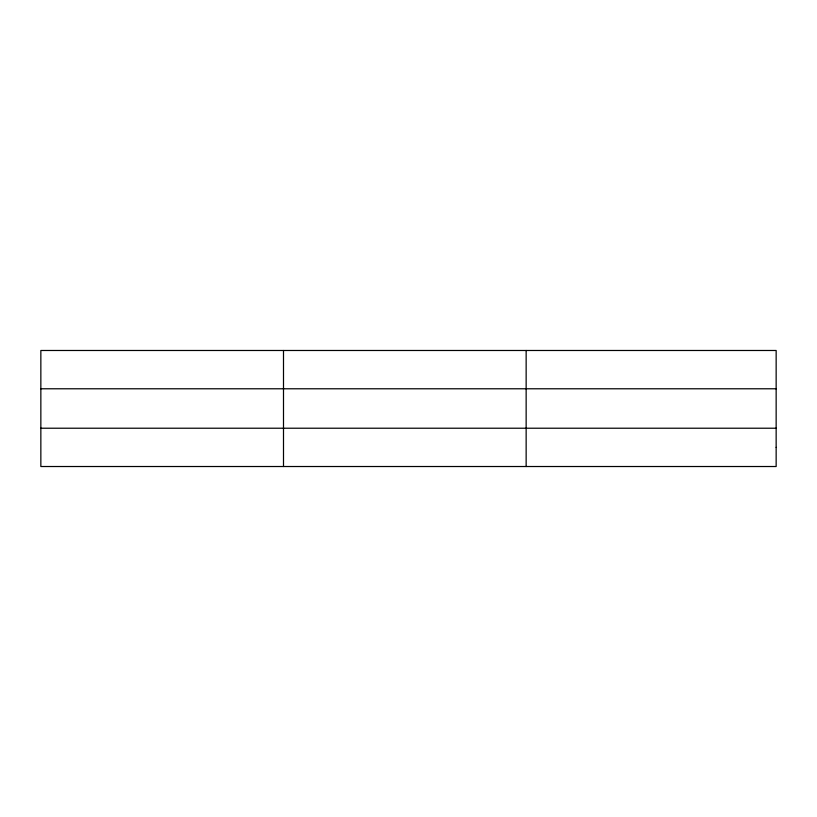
<?xml version="1.0" encoding="UTF-8"?>
<svg xmlns="http://www.w3.org/2000/svg" width="817" height="817" viewBox="0 0 817 817"><rect width="100%" height="100%" fill="white"/><g stroke="black" fill="none" stroke-linecap="round" stroke-linejoin="round"><path stroke-width="1.23" d="M283.499 466.517L283.499 350.483M526.148 466.517L526.148 350.483M40.85 388.78L776.15 388.78M40.85 428.22L776.15 428.22M776.15 447.369L776.15 466.517L40.85 466.517L40.85 350.483L776.15 350.483L776.15 447.369"/></g></svg>
